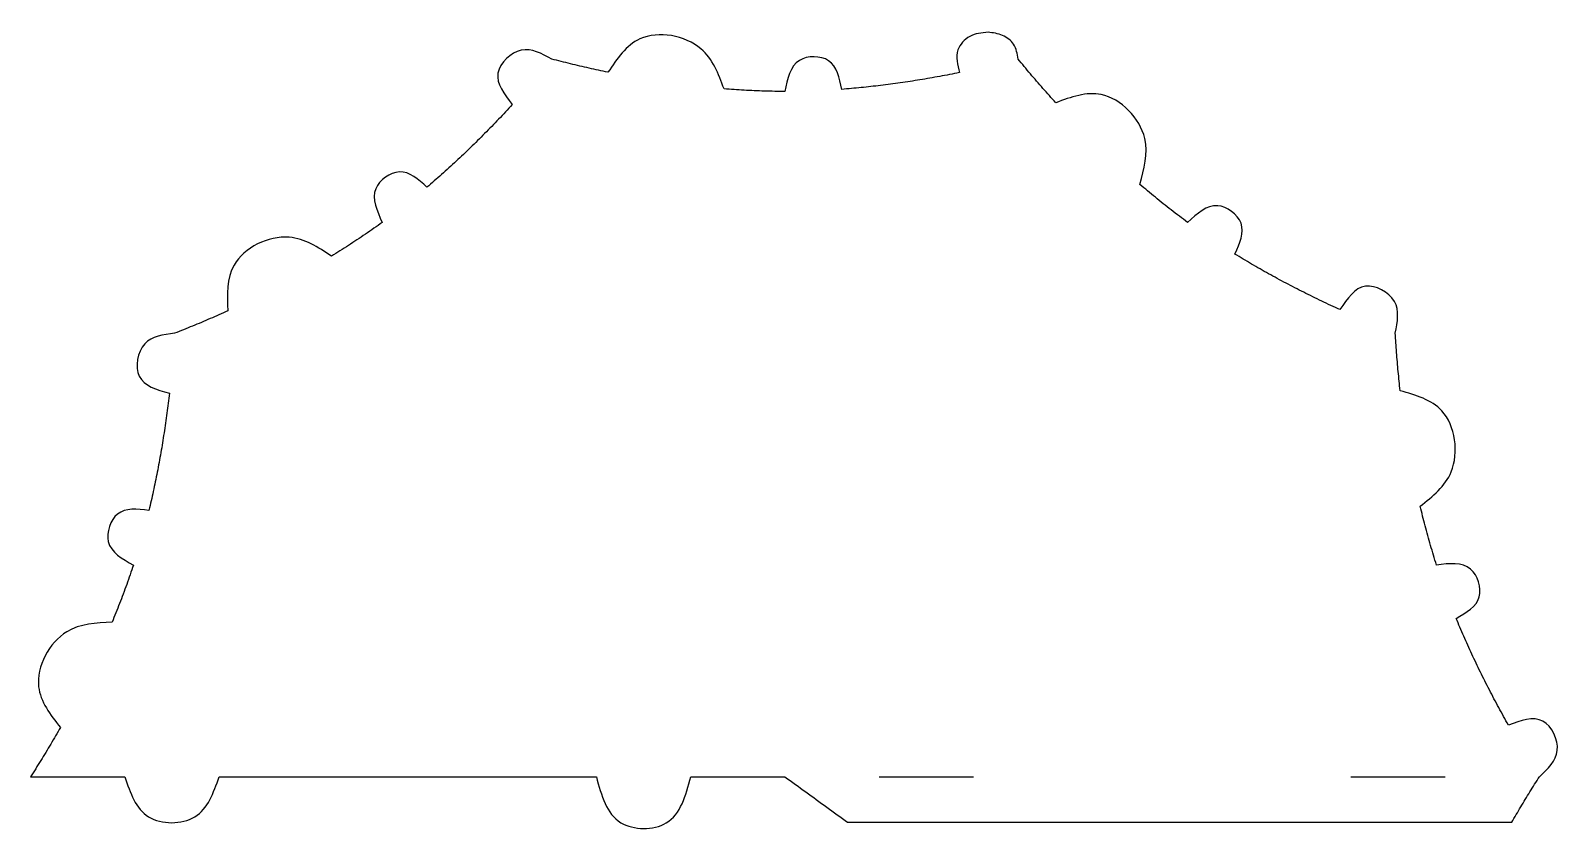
# Model space of a CAD drawing. Extents: x -662 to 105, y 113 to 515.
import ezdxf

# ---------------------------------------------------------------- set-up
doc = ezdxf.new("R2010")
doc.units = 0
doc.layers.get('0').update_dxf_attribs({"linetype": 'CONTINUOUS'})

msp = doc.modelspace()

# ---------------------------------------------------------------- linework, layer by layer
at = {"color": 7}
for p, q in [((-181.208495, 514.100099), (-181.208495, 514.100099)), ((-662.452139, 139.998049), (-615.057119, 139.998049)), ((-567.6621, 139.998049), (-520.267081, 139.998049)), ((-520.267081, 139.998049), (-472.870599, 139.998049)), ((-472.870599, 139.998049), (-425.475579, 139.998049)), ((-425.475579, 139.998049), (-378.08056, 139.998049)), ((-330.685541, 139.998049), (-283.290521, 139.998049)), ((-283.290521, 139.998049), (-283.290521, 139.996549)), ((-235.89474, 139.99683), (-188.49963, 139.99675)), ((1.080584, 139.99623), (48.47569, 139.99615)), ((-251.808102, 117.123012), (81.969726, 117.123012))]:
    msp.add_line(p, q, dxfattribs=at)
for points, knots in [([(-313.911618, 485.626464), (-316.753002, 493.167513), (-323.384598, 510.767807), (-356.988843, 516.710803), (-367.678326, 500.796792), (-372.25195, 493.987792)], [0, 0, 0, 0, 23.270258, 54.311194, 77.524537, 77.524537, 77.524537, 77.524537]), ([(-181.208495, 514.100099), (-184.415659, 513.789892), (-190.677695, 513.184209), (-198.3455, 504.750074), (-196.588317, 497.730175), (-195.60791, 493.813476)], [0, 0, 0, 0, 9.468975, 18.488317, 29.872067, 29.872067, 29.872067, 29.872067]), ([(-166.122065, 500.601561), (-166.564567, 503.235813), (-167.41506, 508.298882), (-173.881844, 513.188155), (-178.735196, 513.792249), (-181.208495, 514.100099)], [0, 0, 0, 0, 7.753755, 14.90283, 22.331993, 22.331993, 22.331993, 22.331993]), ([(-400.456052, 500.601561), (-405.538489, 503.396543), (-415.832, 509.057249), (-432.397392, 493.116996), (-424.423731, 482.988938), (-420.322262, 477.779296)], [0, 0, 0, 0, 16.005103, 32.415298, 49.797163, 49.797163, 49.797163, 49.797163]), ([(-372.25195, 493.987792), (-375.405026, 494.657073), (-381.706027, 495.994542), (-391.107863, 498.205657), (-397.340599, 499.803083), (-400.456052, 500.601561)], [0, 0, 0, 0, 9.669786, 19.323776, 28.9721, 28.9721, 28.9721, 28.9721]), ([(-254.762689, 485.397949), (-255.938557, 491.200557), (-258.197311, 502.346938), (-279.762945, 502.450563), (-282.050996, 490.672578), (-283.290521, 484.291991)], [0, 0, 0, 0, 15.864123, 30.473809, 47.744794, 47.744794, 47.744794, 47.744794]), ([(-147.190431, 478.671386), (-149.348085, 481.066339), (-153.659906, 485.852373), (-159.967027, 493.167959), (-164.0708, 498.124194), (-166.122065, 500.601561)], [0, 0, 0, 0, 9.670458, 19.32529, 28.974276, 28.974276, 28.974276, 28.974276]), ([(-195.60791, 493.813476), (-198.909739, 493.163038), (-205.504356, 491.863942), (-215.420324, 490.153285), (-225.319225, 488.628542), (-235.183619, 487.321054), (-244.99002, 486.214953), (-251.516225, 485.669356), (-254.762689, 485.397949)], [0, 0, 0, 0, 10.09556, 20.163481, 30.184683, 40.14069, 50.013801, 59.786734, 59.786734, 59.786734, 59.786734]), ([(-283.290521, 484.291991), (-286.737215, 484.347125), (-293.588106, 484.456712), (-303.798631, 484.904379), (-310.553115, 485.386661), (-313.911618, 485.626464)], [0, 0, 0, 0, 10.3411, 20.554701, 30.655584, 30.655584, 30.655584, 30.655584]), ([(-104.907711, 437.614746), (-102.773834, 445.385734), (-97.793543, 463.522566), (-121.486178, 488.083118), (-139.488119, 481.491623), (-147.190431, 478.671386)], [0, 0, 0, 0, 23.270448, 54.311269, 77.524344, 77.524344, 77.524344, 77.524344]), ([(-420.322262, 477.779296), (-422.611073, 475.312303), (-427.182385, 470.385119), (-434.198311, 463.172336), (-441.310046, 456.120238), (-448.52212, 449.26463), (-455.805833, 442.606181), (-460.764988, 438.328908), (-463.231929, 436.201171)], [0, 0, 0, 0, 10.095367, 20.162907, 30.183899, 40.139849, 50.012848, 59.785723, 59.785723, 59.785723, 59.785723]), ([(-463.231929, 436.201171), (-467.593832, 440.204446), (-475.972677, 447.894396), (-493.47992, 435.301859), (-488.407904, 424.428629), (-485.660154, 418.538086)], [0, 0, 0, 0, 15.863831, 30.473071, 47.744143, 47.744143, 47.744143, 47.744143]), ([(-80.919434, 418.535156), (-83.675453, 420.605768), (-89.15355, 424.721491), (-97.150567, 431.085997), (-102.33159, 435.446571), (-104.907711, 437.614746)], [0, 0, 0, 0, 10.341246, 20.555134, 30.656168, 30.656168, 30.656168, 30.656168]), ([(-57.188964, 402.663575), (-54.729649, 408.049068), (-50.005441, 418.394303), (-67.392476, 431.152561), (-76.166255, 422.968732), (-80.919434, 418.535156)], [0, 0, 0, 0, 15.863585, 30.473069, 47.7445, 47.7445, 47.7445, 47.7445]), ([(-485.660154, 418.538086), (-488.481105, 416.556665), (-494.088337, 412.618174), (-502.612287, 406.978168), (-508.360594, 403.397861), (-511.218743, 401.617676)], [0, 0, 0, 0, 10.341563, 20.556027, 30.657368, 30.657368, 30.657368, 30.657368]), ([(-511.218743, 401.617676), (-517.949983, 406.048497), (-533.660115, 416.389649), (-564.340049, 401.446351), (-563.634082, 382.288621), (-563.332027, 374.091797)], [0, 0, 0, 0, 23.270468, 54.311257, 77.524291, 77.524291, 77.524291, 77.524291]), ([(-4.385742, 374.702638), (-7.439315, 376.117041), (-13.538059, 378.941957), (-22.566153, 383.385209), (-31.470909, 387.969445), (-40.219543, 392.710209), (-48.802723, 397.580114), (-54.403063, 400.974854), (-57.188964, 402.663575)], [0, 0, 0, 0, 10.09543, 20.163084, 30.184127, 40.140059, 50.013028, 59.785885, 59.785885, 59.785885, 59.785885]), ([(23.458008, 362.862305), (24.545286, 368.559538), (26.747333, 380.098058), (6.469112, 390.926205), (-0.698724, 380.213222), (-4.385742, 374.702638)], [0, 0, 0, 0, 16.00465, 32.413972, 49.795364, 49.795364, 49.795364, 49.795364]), ([(-563.332027, 374.091797), (-566.276361, 372.779873), (-572.160264, 370.158147), (-581.066278, 366.420342), (-587.047756, 364.049055), (-590.037592, 362.86377)], [0, 0, 0, 0, 9.669982, 19.324321, 28.972833, 28.972833, 28.972833, 28.972833]), ([(-590.037592, 362.86377), (-595.792203, 362.137574), (-607.447088, 360.6668), (-611.479099, 338.033963), (-599.075147, 334.527035), (-592.69482, 332.723146)], [0, 0, 0, 0, 16.005029, 32.415183, 49.797103, 49.797103, 49.797103, 49.797103]), ([(25.883789, 333.993166), (25.545935, 337.198884), (24.870765, 343.605211), (24.068184, 353.230716), (23.661357, 359.652448), (23.458008, 362.862305)], [0, 0, 0, 0, 9.670227, 19.325045, 28.973797, 28.973797, 28.973797, 28.973797]), ([(-592.69482, 332.723146), (-593.09639, 329.381992), (-593.898421, 322.70892), (-595.334385, 312.749829), (-596.942506, 302.864401), (-598.747887, 293.078984), (-600.727425, 283.410989), (-602.225485, 277.035667), (-602.970697, 273.864257)], [0, 0, 0, 0, 10.095306, 20.16271, 30.183608, 40.139611, 50.012701, 59.785633, 59.785633, 59.785633, 59.785633]), ([(35.958984, 275.925294), (42.252985, 280.957824), (56.94263, 292.703303), (52.210987, 326.499155), (33.772799, 331.747567), (25.883789, 333.993166)], [0, 0, 0, 0, 23.270245, 54.310698, 77.523735, 77.523735, 77.523735, 77.523735]), ([(-602.970697, 273.864257), (-608.852598, 274.539057), (-620.151314, 275.835301), (-626.912772, 255.356985), (-616.418275, 249.541589), (-610.732904, 246.391112)], [0, 0, 0, 0, 15.863715, 30.473073, 47.744316, 47.744316, 47.744316, 47.744316]), ([(44.15332, 246.388187), (43.140587, 249.68343), (41.127552, 256.233469), (38.397619, 266.08334), (36.768835, 272.656862), (35.958984, 275.925294)], [0, 0, 0, 0, 10.341761, 20.556585, 30.658119, 30.658119, 30.658119, 30.658119]), ([(-610.732904, 246.391112), (-611.850512, 243.130063), (-614.071981, 236.648072), (-617.653658, 227.075413), (-620.199813, 220.800286), (-621.465809, 217.680175)], [0, 0, 0, 0, 10.341426, 20.555664, 30.656902, 30.656902, 30.656902, 30.656902]), ([(54.020507, 219.600588), (59.175832, 222.511791), (69.078594, 228.103864), (62.512804, 248.645289), (50.604628, 247.181307), (44.15332, 246.388187)], [0, 0, 0, 0, 15.863772, 30.472407, 47.743267, 47.743267, 47.743267, 47.743267]), ([(-621.465809, 217.680175), (-629.515824, 217.308148), (-648.304027, 216.439862), (-664.340539, 186.316791), (-652.508675, 171.232706), (-647.446281, 164.778813)], [0, 0, 0, 0, 23.270321, 54.311395, 77.524751, 77.524751, 77.524751, 77.524751]), ([(80.304201, 165.941861), (78.665209, 168.880957), (75.391754, 174.751025), (70.699764, 183.652196), (66.190265, 192.595016), (61.898925, 201.57295), (57.8173, 210.558266), (55.281786, 216.596765), (54.020507, 219.600588)], [0, 0, 0, 0, 10.095313, 20.162721, 30.183628, 40.139898, 50.01349, 59.786694, 59.786694, 59.786694, 59.786694]), ([(95.871089, 139.996549), (100.099806, 143.966478), (108.664273, 152.006817), (98.622484, 172.686681), (86.526296, 168.232846), (80.304201, 165.941861)], [0, 0, 0, 0, 16.004786, 32.414664, 49.796713, 49.796713, 49.796713, 49.796713]), ([(-647.446281, 164.778813), (-649.057198, 161.986776), (-652.276379, 156.4073), (-657.284614, 148.148574), (-660.72996, 142.71437), (-662.452139, 139.998049)], [0, 0, 0, 0, 9.670113, 19.3243, 28.972942, 28.972942, 28.972942, 28.972942]), ([(-615.057119, 139.998049), (-612.339959, 131.948811), (-606.930029, 115.92259), (-576.091181, 115.986834), (-570.486768, 131.951655), (-567.6621, 139.998049)], [0, 0, 0, 0, 23.380606, 46.551335, 70.096521, 70.096521, 70.096521, 70.096521]), ([(-378.08056, 139.998049), (-375.57559, 130.657224), (-370.891488, 113.190592), (-337.791239, 112.959332), (-333.164308, 130.565803), (-330.685541, 139.998049)], [0, 0, 0, 0, 26.160801, 48.918712, 75.179086, 75.179086, 75.179086, 75.179086]), ([(-283.290521, 139.996549), (-279.792467, 137.455052), (-272.796363, 132.372061), (-262.302249, 124.747512), (-255.306152, 119.664513), (-251.808102, 117.123012)], [0, 0, 0, 0, 12.971519, 25.943023, 38.91454, 38.91454, 38.91454, 38.91454]), ([(81.969726, 117.123012), (83.466871, 119.696738), (86.459175, 124.840778), (91.095085, 132.465776), (94.279363, 137.486726), (95.871089, 139.996549)], [0, 0, 0, 0, 8.932372, 17.852902, 26.768796, 26.768796, 26.768796, 26.768796])]:
    msp.add_open_spline(points, degree=3, knots=knots, dxfattribs=at)

doc.saveas('drawing.dxf')
